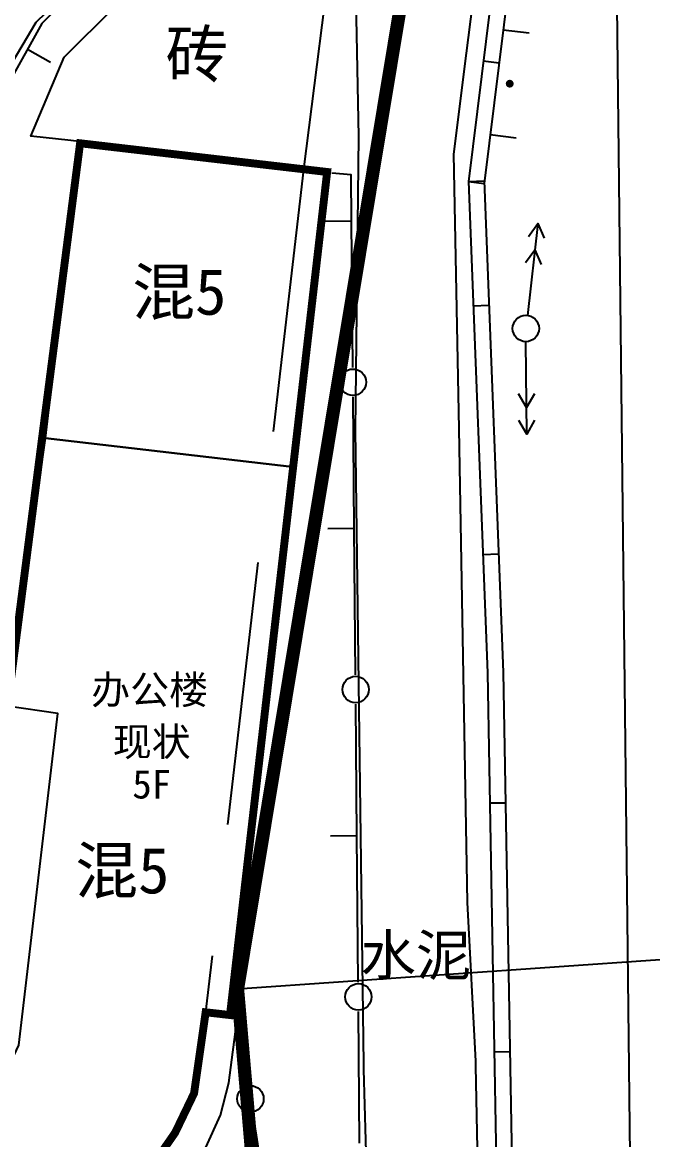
# Model space of a CAD drawing. Header units: metres. Extents: x 36500 to 80772748, y -35000 to 5806266.
# Drawn here: x 40386433.61 to 40386457.51, y 2903041.48 to 2903083.83 of the extents above; entities that cross this region are included whole.
import ezdxf
from ezdxf.enums import TextEntityAlignment as Align
from ezdxf.xclip import XClip

# ---------------------------------------------------------------- set-up
doc = ezdxf.new("R2010")
doc.units = ezdxf.units.M
doc.header["$LTSCALE"] = 10
doc.header["$XCLIPFRAME"] = 0
for name, pattern in [('2', [0]), ('229', [1.5, 1, -0.5]), ('231', [3, 2, -1]), ('243432', [0]), ('DOTE', [2.42, 2, -0.2, 0.02, -0.2])]:
    doc.linetypes.add(name, pattern=pattern)
for name, color, linetype in [('dx', 252, 'Continuous'), ('JZD', 7, 'Continuous'), ('坐标', 7, 'Continuous'), ('总平面-场地', 40, 'Continuous'), ('总平面-定位', 3, 'Continuous'), ('总平面-建筑轮廓线', 4, 'Continuous'), ('文字标注', 7, 'Continuous')]:
    doc.layers.add(name, color=color, linetype=linetype)
doc.styles.add('JMXD', font='')
doc.styles.add('JTXD', font='')
doc.styles.add('宋体', font='')
doc.styles.get('JMXD').set_extended_font_data('SimSun')
doc.styles.get('JTXD').set_extended_font_data('SimSun')
doc.styles.get('宋体').set_extended_font_data('SimSun')

# ---------------------------------------------------------------- blocks, each defined once
blk = doc.blocks.new('5113010')
at = {"color": 0, "linetype": 'Continuous', "flags": 128}
for points in [[(4, 0), (0.5, 0)], [(2.48, 0.3), (3, 0), (2.48, -0.3)], [(3.48, 0.3), (4, 0), (3.48, -0.3)]]:
    blk.add_lwpolyline(points, dxfattribs=at)
blk = doc.blocks.new('513200')
at = {"color": 0, "linetype": 'Continuous', "lineweight": -3}
blk.add_circle((0, 0), 0.5, dxfattribs=at)
blk = doc.blocks.new('地形1')
at = {"layer": 'dx', "linetype": '2'}
h = blk.add_hatch(color=252, dxfattribs=at)
edge = h.paths.add_edge_path(flags=0)
edge.add_arc((40386452.087, 2903081.502), 0.15, 0, 360)
at = {"layer": 'dx', "color": 252, "linetype": 'Continuous', "lineweight": -3, "flags": 128}
for points in [[(40386450.801, 2903044.451), (40386450.486, 2903050.46), (40386450.174, 2903068.419), (40386449.963, 2903078.831), (40386450.45, 2903082.653), (40386452.395, 2903097.929), (40386454.41, 2903113.757), (40386457.896, 2903125.301), (40386459.169, 2903128.883), (40386460.012, 2903130.437), (40386460.858, 2903131.373), (40386461.961, 2903132.385), (40386476.978, 2903143.942), (40386485.982, 2903151.365)], [(40386477.99, 2903142.782), (40386462.852, 2903131.158), (40386455.221, 2903113.583), (40386454.628, 2903110.968), (40386450.519, 2903077.793)], [(40386478.355, 2903142.306), (40386463.341, 2903130.777), (40386455.794, 2903113.396), (40386455.22, 2903110.864), (40386451.114, 2903077.719)], [(40386457.493, 2903018.554), (40386457.069, 2903020.408), (40386456.701, 2903036.391), (40386456.088, 2903091.171), (40386456.685, 2903100.988), (40386457.793, 2903103.412), (40386459.548, 2903106.825), (40386462.23, 2903110.409), (40386465.709, 2903113.702), (40386469.714, 2903116.576), (40386474.551, 2903118.845), (40386480.834, 2903120.069), (40386485.362, 2903120.01), (40386491.024, 2903118.933), (40386495.723, 2903116.918), (40386500, 2903116.966), (40386507.568, 2903117.05), (40386512.684, 2903102.08), (40386514.134, 2903000)], [(40386446.555, 2903044.321), (40386446.238, 2903068.399), (40386446.362, 2903079.501), (40386446.074, 2903094.254), (40386445.562, 2903099.516), (40386444.597, 2903104.915), (40386444.616, 2903105.565), (40386445.457, 2903114.446)], [(40386443.769, 2903099.43), (40386441.338, 2903090.74), (40386434.352, 2903083.78), (40386431.707, 2903079.063)], [(40386451.836, 2903083.548), (40386452.829, 2903083.425)], [(40386433.807, 2903082.808), (40386434.679, 2903082.319)], [(40386451.345, 2903079.578), (40386452.337, 2903079.455)], [(40386446.09, 2903076.29), (40386446.074, 2903078.049), (40386445.34, 2903078.116)], [(40386450.519, 2903077.793), (40386451.119, 2903077.816)], [(40386450.519, 2903077.793), (40386451.24, 2903059.176), (40386451.75, 2903030.672)], [(40386450.519, 2903077.793), (40386451.114, 2903077.719)], [(40386451.119, 2903077.816), (40386451.84, 2903059.193), (40386452.35, 2903030.683)], [(40386446.09, 2903076.29), (40386445.09, 2903076.281)], [(40386446.139, 2903070.743), (40386446.09, 2903076.29)], [(40386446.192, 2903064.641), (40386446.148, 2903069.633)], [(40386446.192, 2903064.641), (40386445.192, 2903064.632)], [(40386446.241, 2903059.094), (40386446.192, 2903064.641)], [(40386446.295, 2903052.992), (40386446.251, 2903057.984)], [(40386446.295, 2903052.992), (40386445.295, 2903052.983)], [(40386446.344, 2903047.445), (40386446.295, 2903052.992)], [(40386446.398, 2903041.343), (40386446.354, 2903046.335)], [(40386441.772, 2903046.142), (40386442.169, 2903043.59)], [(40386450.029, 2903000), (40386450.102, 2903000.879), (40386450.091, 2903002.69), (40386449.994, 2903003.643), (40386449.975, 2903003.806), (40386449.709, 2903005.256), (40386449.209, 2903007.005), (40386447.647, 2903011.433), (40386447.595, 2903011.593), (40386447.535, 2903011.778), (40386446.852, 2903014.212), (40386446.283, 2903016.863), (40386445.917, 2903019.342), (40386445.791, 2903020.873), (40386445.781, 2903021.065), (40386445.77, 2903021.344), (40386445.797, 2903023.86), (40386446.07, 2903027.503), (40386446.649, 2903033.958), (40386446.702, 2903035.081), (40386446.708, 2903035.266), (40386446.707, 2903038.777), (40386446.558, 2903044.137), (40386446.555, 2903044.321)], [(40386457.944, 2903000), (40386456.801, 2903001.804), (40386455.682, 2903003.831), (40386455.378, 2903004.454), (40386455.307, 2903004.599), (40386454.463, 2903006.51), (40386453.571, 2903008.934), (40386452.648, 2903011.874), (40386452.602, 2903012.03), (40386452.543, 2903012.233), (40386451.559, 2903015.902), (40386450.893, 2903018.984), (40386450.523, 2903021.464), (40386450.446, 2903022.295), (40386450.429, 2903022.543), (40386450.376, 2903025.04), (40386450.547, 2903028.803), (40386450.9, 2903034.587), (40386450.908, 2903034.839), (40386450.914, 2903035.031), (40386450.909, 2903039.262), (40386450.803, 2903044.258), (40386450.801, 2903044.451)], [(40386442.345, 2903042.456), (40386443.227, 2903036.784)]]:
    blk.add_lwpolyline(points, dxfattribs=at)
for points in [[(40386435.45, 2903079.354), (40386433.928, 2903079.516), (40386435.193, 2903082.502), (40386440.955, 2903088.244), (40386445.466, 2903087.707), (40386444.268, 2903078.25)], [(40386443.946, 2903066.971), (40386434.489, 2903068.069), (40386435.8, 2903079.244), (40386444.268, 2903078.25), (40386445.166, 2903078.156)]]:
    blk.add_lwpolyline(points, close=True, dxfattribs=at)
at = {"layer": 'dx', "color": 252, "linetype": '243432', "lineweight": -3, "flags": 128}
for points in [[(40386451.085, 2903082.364), (40386451.681, 2903082.29)], [(40386450.519, 2903077.793), (40386451.119, 2903077.816)], [(40386450.701, 2903073.083), (40386451.301, 2903073.106)], [(40386451.066, 2903063.662), (40386451.666, 2903063.685)], [(40386451.328, 2903054.238), (40386451.928, 2903054.249)], [(40386451.497, 2903044.812), (40386452.097, 2903044.823)]]:
    blk.add_lwpolyline(points, dxfattribs=at)
at = {"layer": 'dx', "color": 252, "linetype": '229', "lineweight": -3, "flags": 128}
blk.add_lwpolyline([(40386444.268, 2903078.25), (40386440.559, 2903046.305)], dxfattribs=at)
at = {"layer": 'dx', "color": 252, "linetype": '231', "lineweight": -3, "flags": 128}
blk.add_lwpolyline([(40386431.846, 2903036.732), (40386432.026, 2903036.397), (40386432.478, 2903036.034), (40386433.027, 2903035.946), (40386434.25, 2903036.255), (40386435.678, 2903036.754), (40386437.58, 2903037.733), (40386438.588, 2903038.569), (40386439.35, 2903039.375), (40386440.052, 2903040.3), (40386440.568, 2903041.175), (40386441.123, 2903042.401), (40386441.441, 2903043.633), (40386441.772, 2903046.142), (40386441.482, 2903046.201)], dxfattribs=at)
at = {"layer": 'dx', "color": 252, "linetype": 'Continuous', "lineweight": -3}
blk.add_polyline3d([(40386433.048, 2903057.903, 0), (40386434.489, 2903068.069, 0), (40386443.946, 2903066.971, 0), (40386441.482, 2903046.201, 0), (40386440.559, 2903046.305, 0), (40386440.12, 2903043.231, 0), (40386439.405, 2903041.744, 0), (40386438.172, 2903039.965, 0), (40386437.155, 2903038.946, 0), (40386435.26, 2903037.773, 0), (40386432.792, 2903037, 0), (40386431.846, 2903036.732, 0), (40386429.012, 2903035.931, 0), (40386427.445, 2903040.802, 0), (40386427.775, 2903040.91, 0), (40386431.587, 2903042.313, 0), (40386432.42, 2903043.142, 0), (40386432.964, 2903043.946, 0), (40386433.474, 2903045.062, 0), (40386434.96, 2903057.632, 0)], close=True, dxfattribs=at)
for centre in [(40386446.143, 2903070.188), (40386446.246, 2903058.539), (40386446.349, 2903046.89), (40386442.257, 2903043.023)]:
    blk.add_circle(centre, 0.5, dxfattribs=at)
at = {"layer": 'dx', "color": 252}
for name, rotation in [('5113010', 83.50256978696301), ('513200', 267.0168470556722), ('5113010', 270.5311436078414)]:
    blk.add_blockref(name, (40386452.698, 2903072.224), dxfattribs=dict(at, rotation=rotation))
for s, height, style, p in [('砖', 1.75, 'JMXD', (40386440.229, 2903082.625)), ('混5', 1.75, 'JMXD', (40386439.56, 2903073.619)), ('混5', 1.75, 'JMXD', (40386437.399, 2903051.686)), ('水泥', 1.54, 'JTXD', (40386448.53, 2903048.472))]:
    blk.add_text(s, height=height, dxfattribs=dict(at, style=style)).set_placement(p, align=Align.MIDDLE_CENTER)
blk = doc.blocks.new('A$C39855A1F')
at = {"layer": '坐标', "color": 252, "linetype": 'Continuous'}
blk.add_line((208.357, 141.325), (224.373, 142.439), dxfattribs=at)

msp = doc.modelspace()

# ---------------------------------------------------------------- linework, layer by layer
at = {"layer": 'JZD', "color": 1, "linetype": 'DOTE', "lineweight": -3, "ltscale": 0.3, "const_width": 0.5}
msp.add_lwpolyline([(40386466.78, 2903247.849, 0.199004), (40386466.002, 2903234.786, -0.018226), (40386474.919, 2903214.418, -0.200776), (40386460.164, 2903158.127), (40386441.769, 2903047.189), (40386448.712, 2902966.424)], format="xyb", dxfattribs=at)
at = {"layer": '总平面-场地'}
msp.add_lwpolyline([(40386431.831, 2903079.969), (40386434.135, 2903083.828), (40386441.398, 2903090.873), (40386447.183, 2903128.036)], dxfattribs=at)
at = {"layer": '总平面-建筑轮廓线', "color": 8, "const_width": 0.3}
msp.add_lwpolyline([(40386440.559, 2903046.305), (40386441.482, 2903046.201), (40386445.166, 2903078.156), (40386435.8, 2903079.244), (40386433.048, 2903057.903), (40386431.562, 2903045.333), (40386431.167, 2903044.501), (40386430.676, 2903044.03), (40386429.86, 2903043.7), (40386427.73, 2903042.926), (40386418.915, 2903040.151), (40386418.247, 2903042.309), (40386416.443, 2903041.713), (40386412.39, 2903040.375), (40386415.413, 2903031.372), (40386429.012, 2903035.931), (40386435.26, 2903037.773), (40386437.155, 2903038.946), (40386438.172, 2903039.965), (40386439.405, 2903041.744), (40386440.12, 2903043.231)], close=True, dxfattribs=at)
at = {"layer": '总平面-建筑轮廓线', "color": 8, "const_width": 0.2}
msp.add_lwpolyline([(40386433.048, 2903057.903), (40386435.8, 2903079.244), (40386445.166, 2903078.156), (40386441.482, 2903046.201), (40386440.559, 2903046.305), (40386440.12, 2903043.231), (40386439.405, 2903041.744), (40386438.172, 2903039.965), (40386437.155, 2903038.946), (40386435.26, 2903037.773), (40386429.012, 2903035.931), (40386415.413, 2903031.372), (40386412.39, 2903040.375), (40386416.443, 2903041.713)], dxfattribs=at)

# ---------------------------------------------------------------- block references
at = {"linetype": 'Continuous'}
ref = msp.add_blockref('地形1', (0, 0), dxfattribs=at)
XClip(ref).set_block_clipping_path([(40386275.2385554314, 2902950.2978603072), (40386562.2385554314, 2903318.2978603072)])
at = {"layer": '总平面-定位', "linetype": 'Continuous'}
ref = msp.add_blockref('A$C39855A1F', (40386233.412, 2902905.864), dxfattribs=at)
XClip(ref).set_block_clipping_path([(41.8262851313, 44.434059097), (328.8262851313, 412.434059097)])

# ---------------------------------------------------------------- texts
at = {"layer": '文字标注', "linetype": 'Continuous', "style": '宋体'}
for s, p in [('办公楼', (40386438.436, 2903058.544, -3.98)), ('现状', (40386438.516, 2903056.578)), ('5F', (40386438.516, 2903054.941))]:
    msp.add_text(s, height=1.0838, dxfattribs=at).set_placement(p, align=Align.MIDDLE)

doc.saveas('drawing.dxf')
